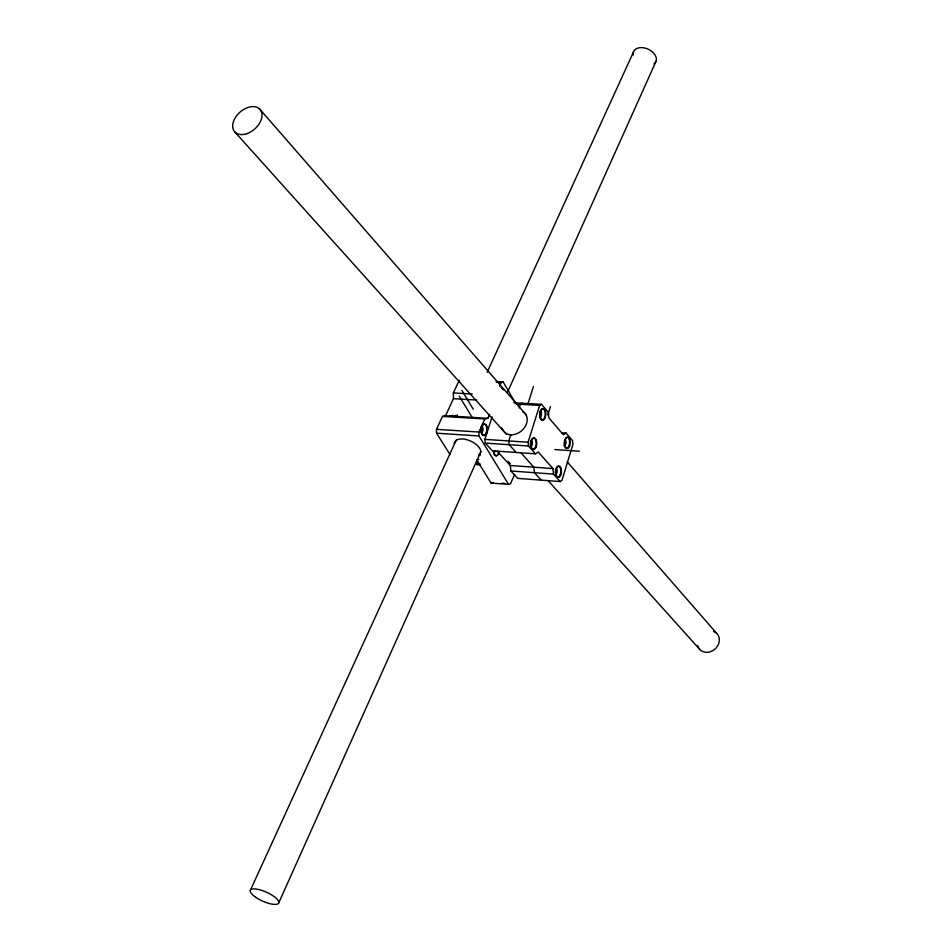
<?xml version="1.0" encoding="UTF-8"?>
<svg xmlns="http://www.w3.org/2000/svg" width="952" height="952" viewBox="0 0 952 952"><rect width="100%" height="100%" fill="white"/><g stroke="black" fill="none" stroke-linecap="round" stroke-linejoin="round"><path stroke-width="1.43" d="M480.213 464.731L476.654 464.469L476.892 461.887M450.153 416.083L450.26 415.441M547.817 414.953L550.411 406.599M560.157 481.569L553.505 474.108L552.957 468.574L538.285 452.033L535.429 453.795L528.503 446.012L528.11 442.228L539.617 405.409L541.521 404.303L548.316 412.264L548.876 417.868L563.31 434.719L566.059 433.041L572.58 440.669L572.937 444.322L561.989 480.379L560.157 481.569L517.698 478.368L510.891 470.966L510.308 465.492L497.277 451.284M519.197 407.968L520.351 404.326L522.267 403.231M528.086 403.469L533.406 386.572M535.429 453.795L492.362 450.82L485.258 443.108L484.854 439.372L492.041 416.976M514.651 474.322L510.498 483.854L508.558 484.389L491.065 483.045L476.821 460.042L478.82 459.542M278.781 902.817L480.903 451.605M507.654 391.974L656.059 61.249M508.558 484.389L478.975 435.957L478.915 432.053L484.818 418.975L487.829 418.309L489.625 414.322M499.562 386.31L501.299 382.466L503.263 382.073L515.71 403.434M250.257 890.548L456.317 439.883M487.186 372.327L633.52 51.908M450.01 454.532L436.54 433.184L436.48 429.328L442.478 416.405L445.548 415.75L487.829 418.309M445.548 415.75L453.438 398.709L453.354 392.974L459.221 380.324M453.985 443.132L455.865 440.895A13.756 6.878 24.3 0 1 473.715 442.704A13.756 6.878 24.3 0 1 478.642 454.889M491.065 483.045L493.017 482.509M496.016 381.704L503.263 382.073M496.944 382.252L501.299 382.466M453.354 392.974L472.252 393.997M453.438 398.709L476.702 400.007M513.878 402.755L541.521 404.303M516.151 404.088L539.617 405.409M442.478 416.405L484.818 418.975M561.68 432.767L566.059 433.041M436.48 429.328L478.915 432.053M436.54 433.184L478.975 435.957M484.854 439.372L528.11 442.228M485.258 443.108L528.503 446.012M554.79 449.57L579.363 451.224M510.308 465.492L552.957 468.574M510.891 470.966L553.505 474.108M501.752 483.188L504.667 483.414M516.163 452.462L509.165 444.715L508.773 440.954L510.712 434.814L511.367 435.552M541.164 480.141L534.453 472.704L533.882 467.194L521.03 452.914M235.168 132.34L506.369 434.171M548.09 480.617L700.077 649.764M259.42 108.766L526.123 414.739M567.154 461.803L716.618 633.282M501.597 427.841L503.37 430.685A13.887 10.758 -41.5 0 0 522.517 429.923A13.887 10.758 -41.5 0 0 522.577 411.502M459.233 396.115L472.168 417.392M461.863 390.415L473.239 409.205M479.796 464.005A20.135 10.341 -86.1 0 1 476.654 464.469M480.01 455.484A20.194 10.282 -86.1 0 1 479.618 453.688M480.308 464.386A20.159 10.317 -86.1 0 1 476.524 460.744M509.82 463.588A17.612 8.806 -86.1 0 1 507.642 461.458M509.832 463.219A17.612 8.806 -86.1 0 1 508.237 461.494M501.299 387.642A5.688 2.88 -86.9 0 1 502.489 388.999M501.287 387.488A5.688 2.88 -86.9 0 1 503.441 389.939M481.236 426.722A2.975 1.523 -86.4 0 1 483.033 429.304A2.975 1.523 -86.4 0 1 481.26 432.565M498.86 451.748A5.7 2.88 -86.1 0 1 495.647 455.734A5.7 2.88 -86.1 0 1 493.279 450.784M499.455 451.795A5.7 2.88 -86.1 0 1 496.242 455.77A5.7 2.88 -86.1 0 1 493.874 450.832M495.218 450.784A2.951 1.499 -86.1 0 1 493.66 452.854M452.593 415.774A11.531 6.331 -88 0 1 452.712 415.191M451.641 416.357A14.387 7.199 -85.4 0 1 451.748 415.679M451.355 416.322A14.53 7.283 -85.5 0 1 451.474 415.643M455.794 415.798A9.972 5.51 -88.3 0 1 455.913 415.31M454.818 416.476A12.828 6.378 -85.3 0 1 454.985 415.596M454.532 416.429A12.971 6.45 -85.3 0 1 454.699 415.536M456.972 415.964A11.4 6.402 -87.6 0 1 457.15 415.203M457.257 416.012A11.257 6.331 -87.6 0 1 457.46 415.12M540.248 411.228A2.975 1.464 -86.6 0 1 541.486 413.87A2.975 1.464 -86.6 0 1 540.308 417.047M530.788 440.597A2.999 1.476 -86.2 0 1 532.346 443.299A2.999 1.476 -86.2 0 1 530.74 446.536M556.42 468.872A2.939 1.416 -85.9 0 1 557.051 472.216A2.939 1.416 -85.9 0 1 555.48 474.489M565.048 439.86A2.916 1.404 -86.3 0 1 565.845 443.442A2.916 1.404 -86.3 0 1 564.012 445.465M633.306 55.026A12.209 8.104 24.6 0 1 647.765 49.004A12.209 8.104 24.6 0 1 654 63.891M713.393 631.331A11.686 10.008 -41.4 0 1 715.154 648.919A11.686 10.008 -41.4 0 1 697.685 645.611M486.103 433.089A5.748 2.939 -86.4 0 0 484.425 424.033A5.748 2.939 -86.4 0 0 481.069 432.125A5.748 2.939 -86.4 0 0 486.103 433.089M486.698 433.124A5.748 2.939 -86.4 0 0 485.02 424.068A5.748 2.939 -86.4 0 0 481.664 432.16A5.748 2.939 -86.4 0 0 486.698 433.124M544.615 417.559A5.76 2.82 -86.6 0 0 542.878 408.61A5.76 2.82 -86.6 0 0 539.772 416.845A5.76 2.82 -86.6 0 0 544.615 417.559M545.222 417.595A5.76 2.82 -86.6 0 0 543.485 408.634A5.76 2.82 -86.6 0 0 540.379 416.881A5.76 2.82 -86.6 0 0 545.222 417.595M535.5 446.893A5.783 2.856 -86.2 0 0 533.739 437.944A5.783 2.856 -86.2 0 0 530.597 446.286A5.783 2.856 -86.2 0 0 535.5 446.893M536.107 446.928A5.783 2.844 -86.2 0 0 534.346 437.979A5.783 2.844 -86.2 0 0 531.204 446.333A5.783 2.844 -86.2 0 0 536.107 446.928M560.216 474.798A5.664 2.737 -85.9 0 0 558.538 466.087A5.664 2.737 -85.9 0 0 555.504 474.322A5.664 2.737 -85.9 0 0 560.216 474.798M560.811 474.846A5.664 2.737 -85.9 0 0 559.133 466.135A5.664 2.737 -85.9 0 0 556.099 474.37A5.664 2.737 -85.9 0 0 560.811 474.846M569.01 445.917A5.641 2.701 -86.3 0 0 567.344 437.194A5.641 2.701 -86.3 0 0 564.357 445.334A5.641 2.701 -86.3 0 0 569.01 445.917M569.605 445.952A5.641 2.701 -86.3 0 0 567.939 437.242A5.641 2.701 -86.3 0 0 564.952 445.369A5.641 2.701 -86.3 0 0 569.605 445.952M255.612 897.236A15.541 4.855 24.2 0 0 278.698 903.055A15.541 4.855 24.2 0 0 259.277 889.668A15.541 4.855 24.2 0 0 255.612 897.236M246.675 133.732A16.934 11.198 -41.6 0 0 260.36 109.801A16.934 11.198 -41.6 0 0 234.954 118.25A16.934 11.198 -41.6 0 0 246.675 133.732"/></g></svg>
